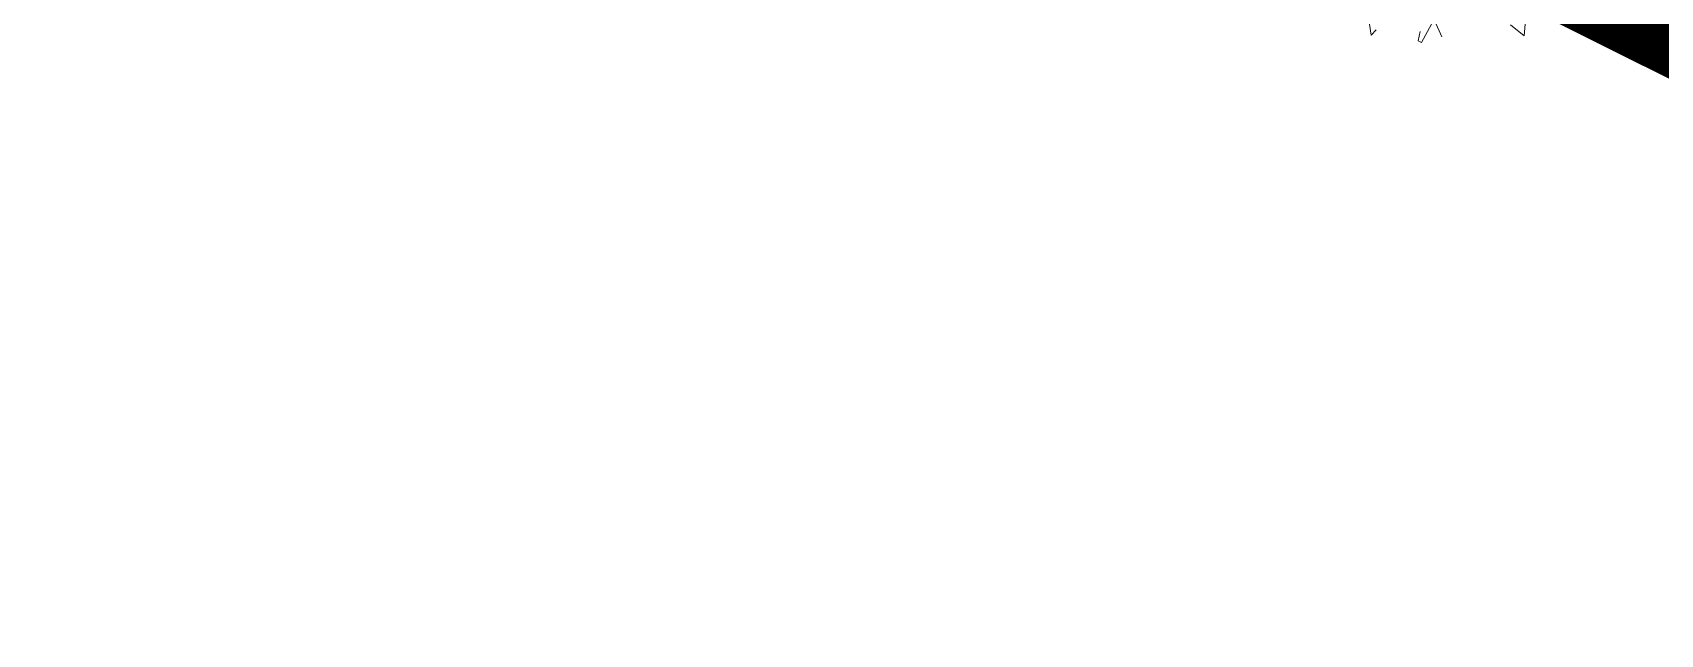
# Model space of a CAD drawing. Header units: inches. Extents: x 218980 to 233865, y 587194 to 599270.
# Drawn here: x 219012.58 to 219045.75, y 587343.29 to 587355.55 of the extents above; entities that cross this region are included whole.
import ezdxf

# ---------------------------------------------------------------- set-up
doc = ezdxf.new("R2010")
doc.units = ezdxf.units.IN
doc.header["$MEASUREMENT"] = 0
for name, pattern in [('01', [0]), ('DASHDOT2', [0.5, 0.25, -0.125, 0, -0.125]), ('State_Boundary_2', [13.5, 5, -1.6, 0.3, -1.6, 5])]:
    doc.linetypes.add(name, pattern=pattern)
doc.layers.get('0').update_dxf_attribs({"lineweight": 0})
doc.layers.add('Open Space Within Settlement Active', color=7, linetype='01', lineweight=0, true_color=0xb1d336)
doc.layers.add('Open Space Within Settlement Passive', color=7, linetype='01', lineweight=0, true_color=0xcbe279)
for name, color, linetype, lineweight in [('Planning Boundary', 222, '01', 0), ('Proposed Urban Design', 250, 'Continuous', 0), ('Town Boundary', 220, 'DASHDOT2', 30)]:
    doc.layers.add(name, color=color, linetype=linetype, lineweight=lineweight)

# ---------------------------------------------------------------- blocks, each defined once
blk = doc.blocks.new('tree2')
at = {"color": 68}
for p, q in [((325196.613, 3048388.053), (325196.58, 3048388.274)), ((325197.842, 3048388.273), (325197.634, 3048387.904)), ((325197.912, 3048388.336), (325198.051, 3048388.015)), ((325199.448, 3048388.264), (325199.726, 3048388.039)), ((325199.726, 3048388.039), (325199.751, 3048388.272)), ((325196.714, 3048388.162), (325196.613, 3048388.053)), ((325197.571, 3048387.933), (325197.608, 3048388.124)), ((325197.634, 3048387.904), (325197.571, 3048387.933))]:
    blk.add_line(p, q, dxfattribs=at)

msp = doc.modelspace()

# ---------------------------------------------------------------- hatches: boundary and pattern name
at = {"layer": 'Open Space Within Settlement Passive'}
h = msp.add_hatch(color=256, dxfattribs=at)
h.dxf.hatch_style = 1
h.paths.add_polyline_path([(219038.837, 587384.825), (219045.874, 587380.495), (219063.52, 587353.383), (219061.423, 587347.7), (219038.086, 587359.082), (219026.788, 587368.102)])

# ---------------------------------------------------------------- linework, layer by layer
at = {"layer": 'Open Space Within Settlement Active'}
msp.add_lwpolyline([(219046.505, 587395.466), (219026.788, 587368.102), (219038.086, 587359.082), (219059.345, 587348.467), (219066.33, 587345.89), (219075.658, 587343.995), (219091.801, 587366.52), (219091.863, 587383.62)], dxfattribs=at)
at = {"layer": 'Planning Boundary', "lineweight": 5, "const_width": 1}
msp.add_lwpolyline([(219180.099, 587615.206), (219179.48, 587586.322), (219133.366, 587559.17), (219091.397, 587544.284), (219048.906, 587533.2), (219016.853, 587502.186), (219012.006, 587498.151), (218982.942, 587477.15), (218980.217, 587473.076), (218991.841, 587441.632), (219001.372, 587412.667), (219011.65, 587392.01), (219013.407, 587378.786), (219038.086, 587359.082), (219059.345, 587348.467), (219066.33, 587345.89), (219084.986, 587342.099), (219126.328, 587356.355), (219182.073, 587360.455), (219185.948, 587349.321), (219219.5, 587319.342), (219222.284, 587310.428)], dxfattribs=at)
at = {"layer": 'Proposed Urban Design'}
msp.add_lwpolyline([(219038.837, 587384.825), (219045.874, 587380.495), (219063.52, 587353.383), (219061.423, 587347.7), (219038.086, 587359.082), (219026.788, 587368.102)], close=True, dxfattribs=at)
at = {"layer": 'Town Boundary', "linetype": 'State_Boundary_2'}
msp.add_lwpolyline([(219222.284, 587310.428), (219219.5, 587319.342), (219185.948, 587349.321), (219182.073, 587360.455), (219126.328, 587356.355), (219084.986, 587342.099), (219066.33, 587345.89), (219059.345, 587348.467), (219038.086, 587359.082), (219013.407, 587378.786), (219011.65, 587392.01), (219001.372, 587412.667), (218991.841, 587441.632), (218980.217, 587473.076), (218982.942, 587477.15), (219012.006, 587498.151), (219016.853, 587502.186), (219048.906, 587533.2), (219091.397, 587544.284), (219133.366, 587559.17), (219179.48, 587586.322), (219180.099, 587615.206)], dxfattribs=at)

# ---------------------------------------------------------------- block references
at = {"layer": 'Proposed Urban Design'}
msp.add_blockref('tree2', (-106156.754, -2461032.555), dxfattribs=at)

doc.saveas('drawing.dxf')
